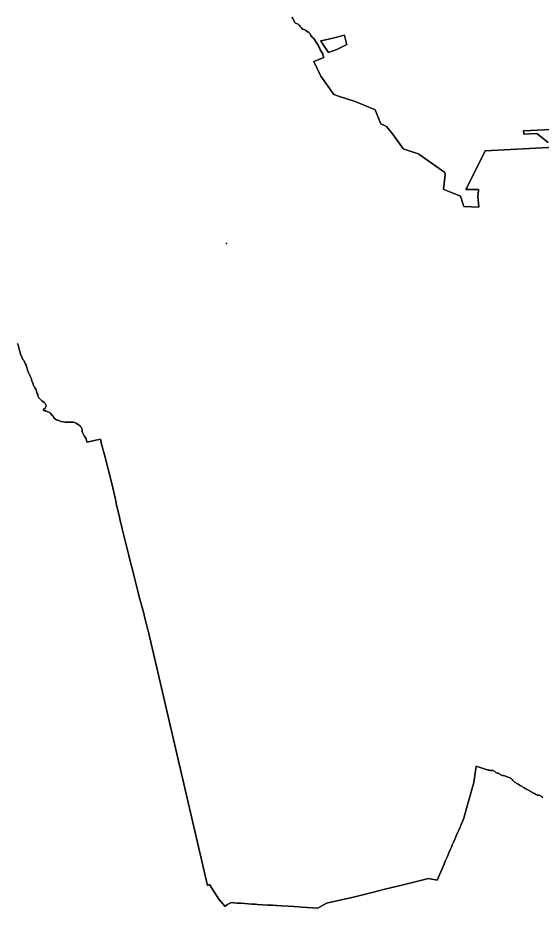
# Model space of a CAD drawing. Header units: inches. Extents: x 11258954 to 11313122, y 3645444 to 3695200.
# Drawn here: x 11281299 to 11285548, y 3660723 to 3667935 of the extents above; entities that cross this region are included whole.
import ezdxf

# ---------------------------------------------------------------- set-up
doc = ezdxf.new("R2010")
doc.units = ezdxf.units.IN
doc.header["$MEASUREMENT"] = 0
for name, color, linetype in [('AnnexationHistory', 183, 'Continuous'), ('PointOfInterest', 52, 'Continuous'), ('ZipCode', 108, 'Continuous')]:
    doc.layers.add(name, color=color, linetype=linetype)

msp = doc.modelspace()

# ---------------------------------------------------------------- linework, layer by layer
at = {"layer": 'AnnexationHistory'}
for points in [[(11285553, 3661620.5, 0), (11285546, 3661625, 0), (11285539, 3661631.75, 0), (11285538.0625, 3661632.375, 0), (11285536, 3661633.75, 0), (11285530, 3661636, 0), (11285519, 3661638.25, 0), (11285510.25, 3661639.8125, 0), (11285508, 3661640.25, 0), (11285504, 3661641.75, 0), (11285493, 3661647, 0), (11285486, 3661652, 0), (11285478, 3661654.5, 0), (11285467, 3661661, 0), (11285462.75, 3661663.5, 0), (11285461, 3661664.5, 0), (11285451, 3661669.75, 0), (11285448, 3661671.5, 0), (11285442, 3661677.5, 0), (11285433, 3661682.75, 0), (11285422, 3661687.5, 0), (11285416.125, 3661690.5625, 0), (11285401, 3661699.25, 0), (11285392, 3661704.75, 0), (11285383, 3661710.5, 0), (11285373, 3661715.25, 0), (11285369.875, 3661716.8125, 0), (11285361, 3661721.25, 0), (11285353, 3661727.25, 0), (11285343, 3661733.5, 0), (11285338, 3661736.5, 0), (11285332, 3661741, 0), (11285324, 3661743.5, 0), (11285321, 3661745.5, 0), (11285320.875, 3661745.6875, 0), (11285318, 3661748.5, 0), (11285310, 3661758, 0), (11285305, 3661764.75, 0), (11285296, 3661772.75, 0), (11285285, 3661779, 0), (11285281.75, 3661780.5625, 0), (11285274, 3661784.25, 0), (11285263, 3661788.5, 0), (11285252, 3661792.75, 0), (11285242, 3661795.5, 0), (11285234.875, 3661797.625, 0), (11285232, 3661798.5, 0), (11285228, 3661798.5, 0), (11285218, 3661801.25, 0), (11285209, 3661807.25, 0), (11285203, 3661811.5, 0), (11285198, 3661813.5, 0), (11285194, 3661815.75, 0), (11285188, 3661816.5, 0), (11285186.75, 3661816.625, 0), (11285185, 3661816.75, 0), (11285174, 3661823.25, 0), (11285164, 3661830.25, 0), (11285155, 3661837, 0), (11285151, 3661839.5, 0), (11285148, 3661840.25, 0), (11285143, 3661839.5, 0), (11285141.25, 3661839, 0), (11285138, 3661838, 0), (11285132, 3661838.5, 0), (11285121, 3661840.75, 0), (11285111, 3661841.5, 0), (11285101.5, 3661844.875, 0), (11285093.5, 3661847.75, 0), (11285046.75, 3661863.125, 0), (11285013.875, 3661873.9375, 0), (11285013.4265, 3661874.0855, 0), (11284994.3185, 3661740.4115, 0), (11284944.3805, 3661560.5065, 0), (11284914.3075, 3661452.166, 0), (11284902.385, 3661424.612, 0), (11284892.402, 3661401.542, 0), (11284882.374, 3661378.367, 0), (11284872.386, 3661355.2855, 0), (11284862.526, 3661332.499, 0), (11284852.5845, 3661309.524, 0), (11284842.749, 3661286.7945, 0), (11284832.8445, 3661263.8045, 0), (11284822.88, 3661240.8765, 0), (11284812.9515, 3661217.9325, 0), (11284803.022, 3661194.9845, 0), (11284793.0945, 3661172.042, 0), (11284783.1655, 3661149.0965, 0), (11284773.237, 3661126.1515, 0), (11284763.308, 3661103.2065, 0), (11284753.3675, 3661080.2335, 0), (11284707.4365, 3660974.087, 0), (11284697.19, 3660950.407, 0), (11284627.728, 3660962.886, 0), (11284410.125, 3660910.25, 0), (11284261.625, 3660873.25, 0), (11284180.875, 3660853.0625, 0), (11284030, 3660815.4375, 0), (11283799.75, 3660764.3125, 0), (11283729.625, 3660723.125, 0), (11283599.25, 3660731.625, 0), (11283572.25, 3660733.375, 0), (11283534.375, 3660735.8125, 0), (11283488.75, 3660738.75, 0), (11283438.875, 3660742, 0), (11283435, 3660742.25, 0), (11283398.5, 3660744.375, 0), (11283388, 3660745, 0), (11283361.875, 3660746.5, 0), (11283350, 3660747.1875, 0), (11283322.125, 3660748.8125, 0), (11283280.75, 3660751.25, 0), (11283240.125, 3660753.625, 0), (11283222.5, 3660754.6875, 0), (11283219.875, 3660754.8125, 0), (11283196, 3660756.5, 0), (11283138.375, 3660760.5625, 0), (11283110.125, 3660762.5625, 0), (11283077, 3660764.875, 0), (11283048.375, 3660766.9375, 0), (11283025.375, 3660768.5625, 0), (11283019.5, 3660765, 0), (11282997.875, 3660751.875, 0), (11282979.5, 3660740.75, 0), (11282975.719, 3660738.25, 0), (11282926.784, 3660796.511, 0), (11282852.5425, 3660915.4715, 0), (11282837.339, 3660905.7985, 0), (11282360.875, 3662946.875, 0), (11282359.625, 3662951.75, 0), (11282355.875, 3662966.5625, 0), (11282339.375, 3663032.8125, 0), (11282323.875, 3663094.5625, 0), (11282322.25, 3663100.875, 0), (11282283.25, 3663244.25, 0), (11282274.25, 3663279.125, 0), (11282251.625, 3663367.0625, 0), (11282251.375, 3663367.875, 0), (11282238.375, 3663420.9375, 0), (11282224.75, 3663476.75, 0), (11282217.875, 3663504.6875, 0), (11282213, 3663524.375, 0), (11282199, 3663580.625, 0), (11282185.625, 3663635, 0), (11282177.8105, 3663666.3195, 0), (11282177.625, 3663667.0625, 0), (11282172, 3663689.3125, 0), (11282158.5, 3663742.8125, 0), (11282145.125, 3663796.25, 0), (11282138.25, 3663823.5, 0), (11282132.125, 3663849.3125, 0), (11282119.375, 3663903.1875, 0), (11282107, 3663955.1875, 0), (11282096.769, 3664000, 0), (11282095, 3664009.75, 0), (11282063, 3664152.5, 0), (11282000, 3664395.5, 0), (11281978.2965, 3664481.1715, 0), (11281967.6895, 3664523.041, 0), (11281858.68, 3664497.093, 655.623), (11281857.85, 3664503.55, 655.5), (11281855.85, 3664514.95, 655.05), (11281852.25, 3664526, 654.8), (11281848.6, 3664531.8, 654.8), (11281842.2, 3664540.15, 654.55), (11281837.1, 3664549.7, 654.05), (11281830.95, 3664559.2, 653.6), (11281823.45, 3664576.15, 653.05), (11281820.5, 3664585.65, 653.05), (11281819.15, 3664597.05, 652.95), (11281818.4, 3664607.7, 652.6), (11281815.6, 3664613.7, 652.55), (11281810.75, 3664619.3, 652.4), (11281805.85, 3664626.8, 652.25), (11281798.7, 3664632.95, 652.05), (11281789.8, 3664639.55, 651.5), (11281770.85, 3664651.6, 651.15), (11281759.05, 3664656.5, 651.15), (11281748.45, 3664659.05, 651.1), (11281735.8, 3664660.55, 650.95), (11281725.55, 3664660.75, 650.6), (11281714.75, 3664660.3, 650.4), (11281703.8, 3664659.15, 650.35), (11281691.75, 3664658.75, 650.35), (11281681.25, 3664659.6, 650.35), (11281669.35, 3664662.65, 650.35), (11281647.95, 3664665.1, 650.35), (11281641.2, 3664667.75, 650.35), (11281630.8, 3664673.15, 650.35), (11281621.65, 3664676.95, 650.35), (11281611.75, 3664679.45, 649.9), (11281604.5, 3664683.35, 649.7), (11281596.7, 3664690.85, 649.15), (11281590.1, 3664698.65, 649.1), (11281584.1, 3664707.85, 648.8), (11281576.85, 3664714.95, 648.45), (11281564.75, 3664732.2, 647.85), (11281560.2, 3664735.05, 647.8), (11281530.25, 3664749.35, 647.25), (11281525.3, 3664751.15, 647.2), (11281521.15, 3664750.5, 647), (11281515.2, 3664751.8, 646.85), (11281509, 3664755.1, 646.75), (11281506.6, 3664758.25, 646.65), (11281506.35, 3664762, 646.65), (11281508, 3664764.8, 646.6), (11281519.3, 3664772.75, 646.35), (11281523.9, 3664779.75, 646.25), (11281527.45, 3664788.85, 645.95), (11281527.55, 3664795.7, 645.85), (11281519.2, 3664810.75, 645.6), (11281512.15, 3664818.75, 645.6), (11281494.4, 3664833.55, 645.6), (11281477.4, 3664848.95, 645.6), (11281470.45, 3664856.8, 645.35), (11281464.9, 3664866.8, 645.1), (11281462.1, 3664875.55, 645), (11281460.3, 3664885.3, 644.85), (11281456.45, 3664892.45, 644.85), (11281453.55, 3664901.4, 644.75), (11281450.7, 3664912.15, 644.65), (11281446.55, 3664921.85, 644.6), (11281442.1, 3664930.35, 644.5), (11281430.15, 3664947.7, 644), (11281427.1, 3664953.35, 643.75), (11281423.25, 3664971.75, 643.25), (11281414.7, 3664988.75, 643.1), (11281410.7, 3665000.2, 643.05), (11281408.45, 3665010.15, 643), (11281404.6, 3665021.4, 642.95), (11281399.35, 3665031.8, 642.45), (11281394.95, 3665042.4, 642.4), (11281389.45, 3665051.9, 642.15), (11281385.15, 3665063.45, 642), (11281380.9, 3665073.45, 641.95), (11281377.75, 3665082, 641.85), (11281375.15, 3665091.8, 641.8), (11281370.5, 3665113.4, 641.35), (11281367.05, 3665120.5, 641.25), (11281361.85, 3665129.8, 641.2), (11281353.15, 3665149.3, 641), (11281347.35, 3665158.7, 640.75), (11281339.4, 3665167.4, 640.5), (11281330.2, 3665185.95, 640.4), (11281318.95, 3665219.35, 640.25), (11281316.6, 3665230.1, 640.15), (11281313.6, 3665240.65, 640.15), (11281309.55, 3665252.3, 640.1), (11281307.15, 3665262, 640.05), (11281303.65, 3665273.75, 640.05), (11281300.9, 3665286.6, 639.95), (11281297.45, 3665297.25, 639.8)], [(11281297.45, 3665297.25, 639.8), (11281300.9, 3665286.6, 639.95), (11281303.65, 3665273.75, 640.05), (11281307.15, 3665262, 640.05), (11281309.55, 3665252.3, 640.1), (11281313.6, 3665240.65, 640.15), (11281316.6, 3665230.1, 640.15), (11281318.95, 3665219.35, 640.25), (11281330.2, 3665185.95, 640.4), (11281339.4, 3665167.4, 640.5), (11281347.35, 3665158.7, 640.75), (11281353.15, 3665149.3, 641), (11281361.85, 3665129.8, 641.2), (11281367.05, 3665120.5, 641.25), (11281370.5, 3665113.4, 641.35), (11281375.15, 3665091.8, 641.8), (11281377.75, 3665082, 641.85), (11281380.9, 3665073.45, 641.95), (11281385.15, 3665063.45, 642), (11281389.45, 3665051.9, 642.15), (11281394.95, 3665042.4, 642.4), (11281399.35, 3665031.8, 642.45), (11281404.6, 3665021.4, 642.95), (11281408.45, 3665010.15, 643), (11281410.7, 3665000.2, 643.05), (11281414.7, 3664988.75, 643.1), (11281423.25, 3664971.75, 643.25), (11281427.1, 3664953.35, 643.75), (11281430.15, 3664947.7, 644), (11281442.1, 3664930.35, 644.5), (11281446.55, 3664921.85, 644.6), (11281450.7, 3664912.15, 644.65), (11281453.55, 3664901.4, 644.75), (11281456.45, 3664892.45, 644.85), (11281460.3, 3664885.3, 644.85), (11281462.1, 3664875.55, 645), (11281464.9, 3664866.8, 645.1), (11281470.45, 3664856.8, 645.35), (11281477.4, 3664848.95, 645.6), (11281494.4, 3664833.55, 645.6), (11281512.15, 3664818.75, 645.6), (11281519.2, 3664810.75, 645.6), (11281527.55, 3664795.7, 645.85), (11281527.45, 3664788.85, 645.95), (11281523.9, 3664779.75, 646.25), (11281519.3, 3664772.75, 646.35), (11281508, 3664764.8, 646.6), (11281506.35, 3664762, 646.65), (11281506.6, 3664758.25, 646.65), (11281509, 3664755.1, 646.75), (11281515.2, 3664751.8, 646.85), (11281521.15, 3664750.5, 647), (11281525.3, 3664751.15, 647.2), (11281530.25, 3664749.35, 647.25), (11281560.2, 3664735.05, 647.8), (11281564.75, 3664732.2, 647.85), (11281576.85, 3664714.95, 648.45), (11281584.1, 3664707.85, 648.8), (11281590.1, 3664698.65, 649.1), (11281596.7, 3664690.85, 649.15), (11281604.5, 3664683.35, 649.7), (11281611.75, 3664679.45, 649.9), (11281621.65, 3664676.95, 650.35), (11281630.8, 3664673.15, 650.35), (11281641.2, 3664667.75, 650.35), (11281647.95, 3664665.1, 650.35), (11281669.35, 3664662.65, 650.35), (11281681.25, 3664659.6, 650.35), (11281691.75, 3664658.75, 650.35), (11281703.8, 3664659.15, 650.35), (11281714.75, 3664660.3, 650.4), (11281725.55, 3664660.75, 650.6), (11281735.8, 3664660.55, 650.95), (11281748.45, 3664659.05, 651.1), (11281759.05, 3664656.5, 651.15), (11281770.85, 3664651.6, 651.15), (11281789.8, 3664639.55, 651.5), (11281798.7, 3664632.95, 652.05), (11281805.85, 3664626.8, 652.25), (11281810.75, 3664619.3, 652.4), (11281815.6, 3664613.7, 652.55), (11281818.4, 3664607.7, 652.6), (11281819.15, 3664597.05, 652.95), (11281820.5, 3664585.65, 653.05), (11281823.45, 3664576.15, 653.05), (11281830.95, 3664559.2, 653.6), (11281837.1, 3664549.7, 654.05), (11281842.2, 3664540.15, 654.55), (11281848.6, 3664531.8, 654.8), (11281852.25, 3664526, 654.8), (11281855.85, 3664514.95, 655.05), (11281857.85, 3664503.55, 655.5), (11281858.68, 3664497.093, 655.623), (11281967.6895, 3664523.041, 0), (11281978.2965, 3664481.1715, 0), (11282000, 3664395.5, 0), (11282063, 3664152.5, 0), (11282095, 3664009.75, 0), (11282096.769, 3664000, 0), (11282107, 3663955.1875, 0), (11282119.375, 3663903.1875, 0), (11282132.125, 3663849.3125, 0), (11282138.25, 3663823.5, 0), (11282145.125, 3663796.25, 0), (11282158.5, 3663742.8125, 0), (11282172, 3663689.3125, 0), (11282177.625, 3663667.0625, 0), (11282177.8105, 3663666.3195, 0), (11282185.625, 3663635, 0), (11282199, 3663580.625, 0), (11282213, 3663524.375, 0), (11282217.875, 3663504.6875, 0), (11282224.75, 3663476.75, 0), (11282238.375, 3663420.9375, 0), (11282251.375, 3663367.875, 0), (11282251.625, 3663367.0625, 0), (11282274.25, 3663279.125, 0), (11282283.25, 3663244.25, 0), (11282322.25, 3663100.875, 0), (11282323.875, 3663094.5625, 0), (11282339.375, 3663032.8125, 0), (11282355.875, 3662966.5625, 0), (11282359.625, 3662951.75, 0), (11282360.875, 3662946.875, 0), (11282837.339, 3660905.7985, 0), (11282852.5425, 3660915.4715, 0), (11282926.784, 3660796.511, 0), (11282975.719, 3660738.25, 0), (11282979.5, 3660740.75, 0), (11282997.875, 3660751.875, 0), (11283019.5, 3660765, 0), (11283025.375, 3660768.5625, 0), (11283048.375, 3660766.9375, 0), (11283077, 3660764.875, 0), (11283110.125, 3660762.5625, 0), (11283138.375, 3660760.5625, 0), (11283196, 3660756.5, 0), (11283219.875, 3660754.8125, 0), (11283222.5, 3660754.6875, 0), (11283240.125, 3660753.625, 0), (11283280.75, 3660751.25, 0), (11283322.125, 3660748.8125, 0), (11283350, 3660747.1875, 0), (11283361.875, 3660746.5, 0), (11283388, 3660745, 0), (11283398.5, 3660744.375, 0), (11283435, 3660742.25, 0), (11283438.875, 3660742, 0), (11283488.75, 3660738.75, 0), (11283534.375, 3660735.8125, 0), (11283572.25, 3660733.375, 0), (11283599.25, 3660731.625, 0), (11283729.625, 3660723.125, 0), (11283799.75, 3660764.3125, 0), (11284030, 3660815.4375, 0), (11284180.875, 3660853.0625, 0), (11284261.625, 3660873.25, 0), (11284410.125, 3660910.25, 0), (11284627.728, 3660962.886, 0), (11284697.19, 3660950.407, 0), (11284707.4365, 3660974.087, 0), (11284753.3675, 3661080.2335, 0), (11284763.308, 3661103.2065, 0), (11284773.237, 3661126.1515, 0), (11284783.1655, 3661149.0965, 0), (11284793.0945, 3661172.042, 0), (11284803.022, 3661194.9845, 0), (11284812.9515, 3661217.9325, 0), (11284822.88, 3661240.8765, 0), (11284832.8445, 3661263.8045, 0), (11284842.749, 3661286.7945, 0), (11284852.5845, 3661309.524, 0), (11284862.526, 3661332.499, 0), (11284872.386, 3661355.2855, 0), (11284882.374, 3661378.367, 0), (11284892.402, 3661401.542, 0), (11284902.385, 3661424.612, 0), (11284914.3075, 3661452.166, 0), (11284944.3805, 3661560.5065, 0), (11284994.3185, 3661740.4115, 0), (11285013.4265, 3661874.0855, 0), (11285013.875, 3661873.9375, 0), (11285046.75, 3661863.125, 0), (11285093.5, 3661847.75, 0), (11285101.5, 3661844.875, 0), (11285111, 3661841.5, 0), (11285121, 3661840.75, 0), (11285132, 3661838.5, 0), (11285138, 3661838, 0), (11285141.25, 3661839, 0), (11285143, 3661839.5, 0), (11285148, 3661840.25, 0), (11285151, 3661839.5, 0), (11285155, 3661837, 0), (11285164, 3661830.25, 0), (11285174, 3661823.25, 0), (11285185, 3661816.75, 0), (11285186.75, 3661816.625, 0), (11285188, 3661816.5, 0), (11285194, 3661815.75, 0), (11285198, 3661813.5, 0), (11285203, 3661811.5, 0), (11285209, 3661807.25, 0), (11285218, 3661801.25, 0), (11285228, 3661798.5, 0), (11285232, 3661798.5, 0), (11285234.875, 3661797.625, 0), (11285242, 3661795.5, 0), (11285252, 3661792.75, 0), (11285263, 3661788.5, 0), (11285274, 3661784.25, 0), (11285281.75, 3661780.5625, 0), (11285285, 3661779, 0), (11285296, 3661772.75, 0), (11285305, 3661764.75, 0), (11285310, 3661758, 0), (11285318, 3661748.5, 0), (11285320.875, 3661745.6875, 0), (11285321, 3661745.5, 0), (11285324, 3661743.5, 0), (11285332, 3661741, 0), (11285338, 3661736.5, 0), (11285343, 3661733.5, 0), (11285353, 3661727.25, 0), (11285361, 3661721.25, 0), (11285369.875, 3661716.8125, 0), (11285373, 3661715.25, 0), (11285383, 3661710.5, 0), (11285392, 3661704.75, 0), (11285401, 3661699.25, 0), (11285416.125, 3661690.5625, 0), (11285422, 3661687.5, 0), (11285433, 3661682.75, 0), (11285442, 3661677.5, 0), (11285448, 3661671.5, 0), (11285451, 3661669.75, 0), (11285461, 3661664.5, 0), (11285462.75, 3661663.5, 0), (11285467, 3661661, 0), (11285478, 3661654.5, 0), (11285486, 3661652, 0), (11285493, 3661647, 0), (11285504, 3661641.75, 0), (11285508, 3661640.25, 0), (11285510.25, 3661639.8125, 0), (11285519, 3661638.25, 0), (11285530, 3661636, 0), (11285536, 3661633.75, 0), (11285538.0625, 3661632.375, 0), (11285539, 3661631.75, 0), (11285546, 3661625, 0), (11285553, 3661620.5, 0)]]:
    msp.add_polyline3d(points, dxfattribs=at)
at = {"layer": 'PointOfInterest'}
msp.add_point((11282989.5536, 3666105.9264), dxfattribs=at)
at = {"layer": 'ZipCode'}
for points in [[(11283518.75, 3667941.4, 0), (11283528.8, 3667929.55, 0), (11283531.35, 3667922.05, 0), (11283534.35, 3667917.25, 0), (11283534.65, 3667915.75, 0), (11283542.036, 3667901.3975, 0), (11283549.198, 3667892.4455, 0), (11283556.3595, 3667888.2675, 0), (11283569.4895, 3667882.896, 0), (11283578.442, 3667875.7345, 0), (11283587.991, 3667865.5885, 0), (11283598.137, 3667853.055, 0), (11283605.299, 3667844.103, 0), (11283616.0415, 3667839.328, 0), (11283626.7845, 3667836.941, 0), (11283633.3495, 3667833.36, 0), (11283644.0925, 3667825.0045, 0), (11283657.2225, 3667816.052, 0), (11283667.3685, 3667804.7125, 0), (11283674.53, 3667792.1795, 0), (11283684.676, 3667777.259, 0), (11283697, 3667767, 0), (11283702, 3667760, 0), (11283720, 3667734, 0), (11283730, 3667718.5, 0), (11283733, 3667711.5, 0), (11283738, 3667703, 0), (11283742, 3667694, 0), (11283746, 3667685.5, 0), (11283750, 3667677, 0), (11283759, 3667660.75, 0), (11283770, 3667644.25, 0), (11283771.1815, 3667636.465, 0), (11283778.734, 3667613.39, 0), (11283778.792, 3667613.2125, 0), (11283778.976, 3667612.65, 0), (11283765.385, 3667607.5865, 0), (11283760.315, 3667605.698, 0), (11283697.895, 3667582.4435, 0), (11283754.3335, 3667462.4115, 0), (11283860.057, 3667312.968, 0), (11283905.3895, 3667298.554, 0), (11284032.5535, 3667258.119, 0), (11284188.8755, 3667192.6635, 0), (11284193.921, 3667190.551, 0), (11284238.9935, 3667082.0705, 0), (11284240.8205, 3667077.6735, 0), (11284270.585, 3667063.8175, 0), (11284286.9255, 3667056.211, 0), (11284336.2105, 3666994.2075, 0), (11284409.656, 3666889.5815, 0), (11284420.471, 3666874.1755, 0), (11284510.129, 3666845.622, 0), (11284545.2725, 3666834.43, 0), (11284548.752, 3666831.9905, 0), (11284760.694, 3666683.3965, 0), (11284762.5205, 3666664.5335, 0), (11284753.571, 3666594.199, 0), (11284747.63, 3666546.115, 0), (11284777.424, 3666534.0565, 0), (11284839.8385, 3666508.8975, 0), (11284886, 3666491, 0), (11284885.7375, 3666490.219, 0), (11284913.5575, 3666407.8105, 0), (11284914, 3666406.5, 0), (11284914, 3666407.75, 0), (11285036, 3666401.5, 0), (11285035, 3666404, 0), (11285031, 3666433.5, 0), (11285029, 3666460.5, 0), (11285028, 3666486.75, 0), (11285029, 3666512.5, 0), (11285032, 3666537.5, 0), (11285032.03, 3666545.2185, 0), (11284953.9905, 3666544.0025, 0), (11284930.7425, 3666543.6405, 0), (11284937.7145, 3666557.6795, 0), (11285086.984, 3666858.266, 0), (11285651.8925, 3666886.87, 0)], [(11285651.8925, 3666886.87, 0), (11285086.984, 3666858.266, 0), (11284937.7145, 3666557.6795, 0), (11284930.7425, 3666543.6405, 0), (11284953.9905, 3666544.0025, 0), (11285032.03, 3666545.2185, 0), (11285032, 3666537.5, 0), (11285029, 3666512.5, 0), (11285028, 3666486.75, 0), (11285029, 3666460.5, 0), (11285031, 3666433.5, 0), (11285035, 3666404, 0), (11285036, 3666401.5, 0), (11284914, 3666407.75, 0), (11284914, 3666406.5, 0), (11284913.5575, 3666407.8105, 0), (11284885.7375, 3666490.219, 0), (11284886, 3666491, 0), (11284839.8385, 3666508.8975, 0), (11284777.424, 3666534.0565, 0), (11284747.63, 3666546.115, 0), (11284753.571, 3666594.199, 0), (11284762.5205, 3666664.5335, 0), (11284760.694, 3666683.3965, 0), (11284548.752, 3666831.9905, 0), (11284545.2725, 3666834.43, 0), (11284510.129, 3666845.622, 0), (11284420.471, 3666874.1755, 0), (11284409.656, 3666889.5815, 0), (11284336.2105, 3666994.2075, 0), (11284286.9255, 3667056.211, 0), (11284270.585, 3667063.8175, 0), (11284240.8205, 3667077.6735, 0), (11284238.9935, 3667082.0705, 0), (11284193.921, 3667190.551, 0), (11284188.8755, 3667192.6635, 0), (11284032.5535, 3667258.119, 0), (11283905.3895, 3667298.554, 0), (11283860.057, 3667312.968, 0), (11283754.3335, 3667462.4115, 0), (11283697.895, 3667582.4435, 0), (11283760.315, 3667605.698, 0), (11283765.385, 3667607.5865, 0), (11283778.976, 3667612.65, 0), (11283778.792, 3667613.2125, 0), (11283778.734, 3667613.39, 0), (11283771.1815, 3667636.465, 0), (11283770, 3667644.25, 0), (11283759, 3667660.75, 0), (11283750, 3667677, 0), (11283746, 3667685.5, 0), (11283742, 3667694, 0), (11283738, 3667703, 0), (11283733, 3667711.5, 0), (11283730, 3667718.5, 0), (11283720, 3667734, 0), (11283702, 3667760, 0), (11283697, 3667767, 0), (11283684.676, 3667777.259, 0), (11283674.53, 3667792.1795, 0), (11283667.3685, 3667804.7125, 0), (11283657.2225, 3667816.052, 0), (11283644.0925, 3667825.0045, 0), (11283633.3495, 3667833.36, 0), (11283626.7845, 3667836.941, 0), (11283616.0415, 3667839.328, 0), (11283605.299, 3667844.103, 0), (11283598.137, 3667853.055, 0), (11283587.991, 3667865.5885, 0), (11283578.442, 3667875.7345, 0), (11283569.4895, 3667882.896, 0), (11283556.3595, 3667888.2675, 0), (11283549.198, 3667892.4455, 0), (11283542.036, 3667901.3975, 0), (11283534.65, 3667915.75, 0), (11283534.35, 3667917.25, 0), (11283531.35, 3667922.05, 0), (11283528.8, 3667929.55, 0), (11283518.75, 3667941.4, 0)], [(11285596.777, 3666925.79, 0), (11285504.364, 3666998.39, 0), (11285399.4035, 3666991.92, 0), (11285399.034, 3666999.1505, 0), (11285397.252, 3667019.06, 0), (11286022.9975, 3667048.419, 0)], [(11286022.9975, 3667048.419, 0), (11285397.252, 3667019.06, 0), (11285399.034, 3666999.1505, 0), (11285399.4035, 3666991.92, 0), (11285504.364, 3666998.39, 0), (11285596.777, 3666925.79, 0)]]:
    msp.add_polyline3d(points, dxfattribs=at)
for points in [[(11283875.1475, 3667674.618, 0), (11283816, 3667654, 0), (11283770.9645, 3667721.548, 0), (11283756.1355, 3667743.786, 0), (11283752.89, 3667748.6535, 0), (11283757.639, 3667749.75, 0), (11283852.7335, 3667771.7045, 0), (11283862.4475, 3667773.947, 0), (11283947.1695, 3667793.5065, 0), (11283947.274, 3667793.0545, 0), (11283962.288, 3667728.023, 0), (11283964.041, 3667720.429, 0), (11283883.0185, 3667678.674, 0)], [(11283770.9645, 3667721.548, 0), (11283816, 3667654, 0), (11283875.1475, 3667674.618, 0), (11283883.0185, 3667678.674, 0), (11283964.041, 3667720.429, 0), (11283962.288, 3667728.023, 0), (11283947.274, 3667793.0545, 0), (11283947.1695, 3667793.5065, 0), (11283862.4475, 3667773.947, 0), (11283852.7335, 3667771.7045, 0), (11283757.639, 3667749.75, 0), (11283752.89, 3667748.6535, 0), (11283756.1355, 3667743.786, 0)]]:
    msp.add_polyline3d(points, close=True, dxfattribs=at)

doc.saveas('drawing.dxf')
